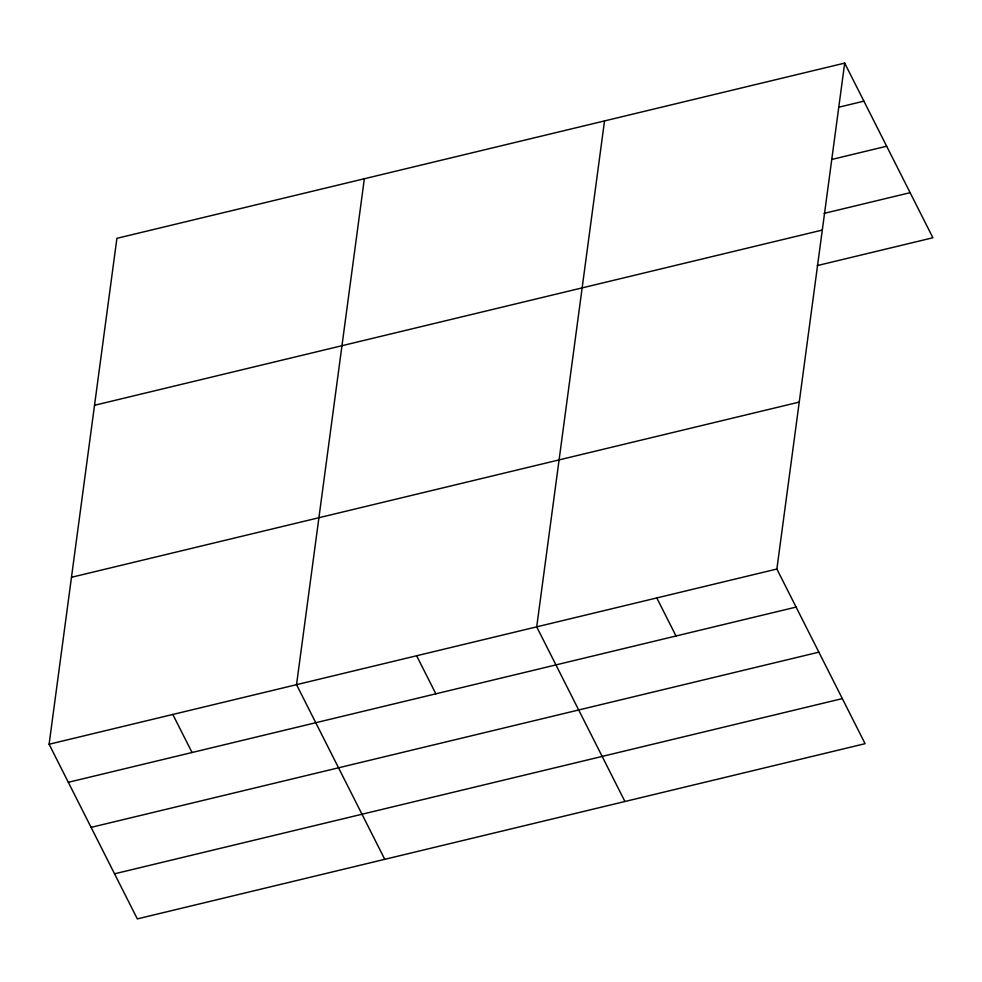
<?xml version="1.0" encoding="UTF-8"?>
<svg xmlns="http://www.w3.org/2000/svg" width="982" height="982" viewBox="0 0 982 982"><rect width="100%" height="100%" fill="white"/><g stroke="black" fill="none" stroke-linecap="round" stroke-linejoin="round"><path stroke-width="1.47" d="M844.68 63.106L776.872 569.032L865.093 743.681L137.32 918.894L49.1 744.246L116.907 238.319L844.68 63.106L932.9 237.754L817.269 265.594M364.347 178.749L296.539 684.675L384.76 859.311M604.519 120.933L536.712 626.86L624.933 801.496M838.702 107.234L863.902 101.158M831.815 159.44L886.672 146.232M824.144 213.376L910.13 192.681M94.53 405.284L822.302 230.07M71.477 577.293L799.25 402.08M49.1 744.246L776.872 569.032M68.323 782.298L796.095 607.085M91.093 827.372L818.865 652.158M114.55 873.808L842.323 698.607M656.798 597.94L676.021 635.992M416.626 655.767L435.848 693.82M172.82 714.454L192.042 752.507"/></g></svg>
